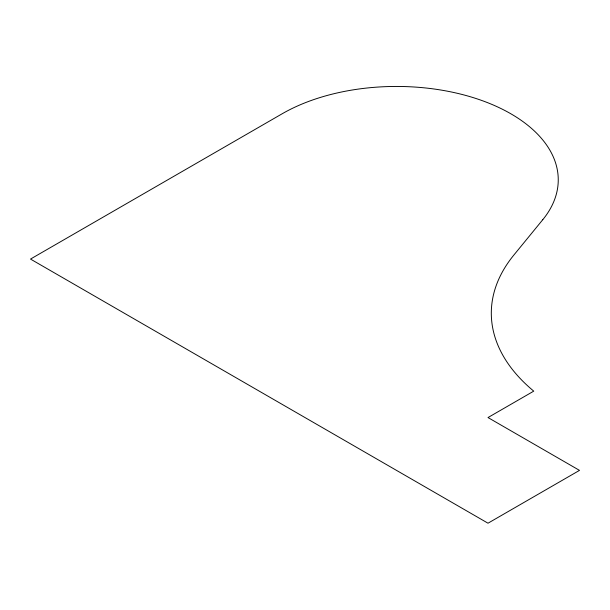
<?xml version="1.0" encoding="UTF-8"?>
<svg xmlns="http://www.w3.org/2000/svg" width="610" height="610" viewBox="0 0 610 610"><rect width="100%" height="100%" fill="white"/><g stroke="black" fill="none" stroke-linecap="round" stroke-linejoin="round"><path stroke-width="0.91" d="M542.77 219.699L513.91 254.988A236.07 136.289 0 0 0 533.75 391.14L488 417.553L579.5 470.379L488 523.205L30.5 259.075L282.125 113.796A161.749 93.383 0 0 1 489.594 103.464A161.749 93.383 0 0 1 542.77 219.699"/></g></svg>
